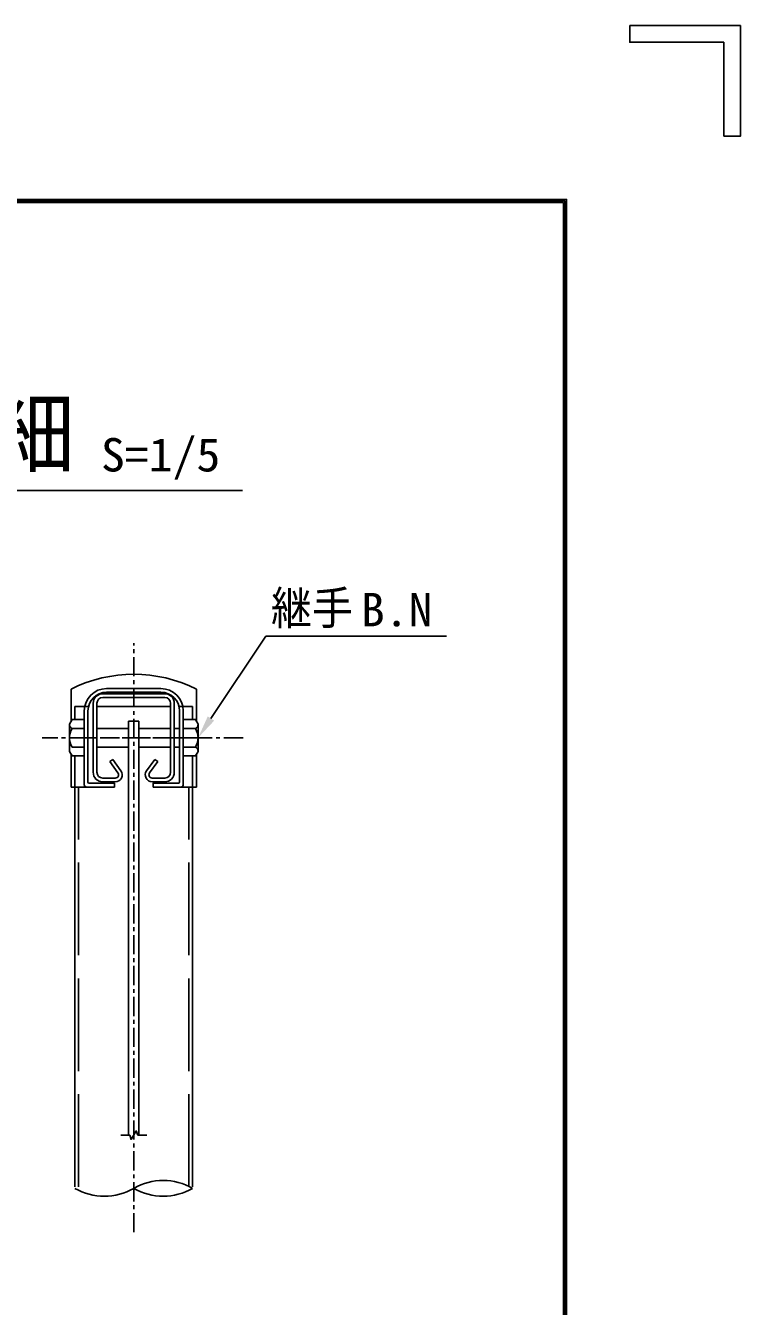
# Model space of a CAD drawing. Units: millimetres, scale not verified, with parts at other scales. Extents: x -4425 to 4425, y -3150 to 3150.
# Drawn here: x 3500 to 4425, y 1492 to 3150 of the extents above; entities that cross this region are included whole.
import ezdxf
from ezdxf.enums import TextEntityAlignment as Align

# ---------------------------------------------------------------- set-up
doc = ezdxf.new("R2010")
doc.units = ezdxf.units.MM
doc.header["$LTSCALE"] = 20
doc.linetypes.add('DASHED', pattern=[7.5, 6, -1.5])
doc.linetypes.add('USER1', pattern=[2, 1.25, -0.25, 0.25, -0.25])
for name, color, linetype, lineweight in [('0-0_KOUZOU', 7, 'Continuous', 25), ('0-2_SUNPOU', 1, 'Continuous', 25), ('0-4_BUHIN', 7, 'Continuous', 25), ('0-5_BOLT', 3, 'Continuous', 25), ('0-9_WAKU', 7, 'Continuous', 25)]:
    doc.layers.add(name, color=color, linetype=linetype, lineweight=lineweight)
doc.styles.add('ＭＳ ゴシック', font='')
doc.styles.get('ＭＳ ゴシック').set_extended_font_data('MS Gothic')

msp = doc.modelspace()

# ---------------------------------------------------------------- linework, layer by layer
at = {"layer": '0-0_KOUZOU', "color": 1, "linetype": 'USER1'}
msp.add_line((3639.72, 1587.47), (3639.72, 2350.46), dxfattribs=at)
at = {"layer": '0-0_KOUZOU', "color": 3, "linetype": 'DASHED'}
for p, q in [((3563.52, 2251.37), (3563.52, 2268.38)), ((3715.92, 2251.37), (3715.92, 2268.38)), ((3563.52, 2164.1), (3563.52, 2204.33)), ((3715.92, 2164.1), (3715.92, 2204.33)), ((3568.32, 1646.23), (3568.32, 2164.1)), ((3711.12, 1646.23), (3711.12, 2164.1))]:
    msp.add_line(p, q, dxfattribs=at)
at = {"layer": '0-0_KOUZOU'}
for p, q in [((3563.52, 1646.23), (3563.52, 2164.1)), ((3715.92, 1646.23), (3715.92, 2164.1))]:
    msp.add_line(p, q, dxfattribs=at)
at = {"layer": '0-0_KOUZOU', "color": 3}
for p, q in [((3623.18, 1713.09), (3634.79, 1713.09)), ((3644.97, 1713.09), (3656.48, 1713.09))]:
    msp.add_line(p, q, dxfattribs=at)
msp.add_lwpolyline([(3644.97, 1713.09), (3643.04, 1718.79), (3636.17, 1707.69), (3634.79, 1713.09)], dxfattribs=at)
at = {"layer": '0-0_KOUZOU'}
for centre, start, end in [((3601.62, 1710.39), 240, 300), ((3677.82, 1578.41), 60, 120), ((3677.82, 1710.39), 240, 300)]:
    msp.add_arc(centre, 76.2, start, end, dxfattribs=at)
at = {"layer": '0-2_SUNPOU'}
for p, q in [((2626.05, 2547.88), (3780.49, 2547.88)), ((3739.65, 2252.79), (3810.83, 2359.28)), ((3810.83, 2359.28), (4044.61, 2359.28))]:
    msp.add_line(p, q, dxfattribs=at)
msp.add_solid([(3743.8, 2250.02), (3722.97, 2227.85), (3735.49, 2255.57)], dxfattribs=at)
at = {"layer": '0-4_BUHIN'}
for p, q in [((3558.72, 2290.86), (3558.72, 2249.39)), ((3674.97, 2291.6), (3604.47, 2291.6)), ((3720.72, 2290.86), (3720.72, 2249.39)), ((3674.97, 2286.8), (3604.47, 2286.8)), ((3575.67, 2262.8), (3575.67, 2167.1)), ((3580.47, 2262.8), (3580.47, 2170.4)), ((3698.97, 2262.8), (3698.97, 2170.4)), ((3703.77, 2262.8), (3703.77, 2167.1)), ((3558.72, 2206.32), (3558.72, 2164.1)), ((3720.72, 2206.32), (3720.72, 2164.1)), ((3614.67, 2164.1), (3558.72, 2164.1)), ((3581.97, 2168.9), (3614.67, 2168.9)), ((3614.67, 2168.9), (3614.67, 2164.1)), ((3697.47, 2168.9), (3664.77, 2168.9)), ((3664.77, 2168.9), (3664.77, 2164.1)), ((3664.77, 2164.1), (3720.72, 2164.1))]:
    msp.add_line(p, q, dxfattribs=at)
at = {"layer": '0-4_BUHIN', "color": 3}
for p, q in [((3587.22, 2272.55), (3587.22, 2183.15)), ((3592.02, 2272.55), (3592.02, 2183.15)), ((3679.92, 2284.85), (3599.52, 2284.85)), ((3679.92, 2280.05), (3599.52, 2280.05)), ((3687.42, 2272.55), (3687.42, 2183.15)), ((3692.22, 2272.55), (3692.22, 2183.15)), ((3687.42, 2268.38), (3592.02, 2268.38)), ((3632.97, 1713.09), (3632.97, 2249.42)), ((3646.47, 2249.42), (3632.97, 2249.42)), ((3646.47, 1713.09), (3646.47, 2249.42)), ((3608.6, 2197.15), (3612.5, 2199.95)), ((3608.6, 2197.15), (3619.26, 2182.3)), ((3612.5, 2199.95), (3623.16, 2185.1)), ((3666.95, 2199.95), (3656.29, 2185.1)), ((3670.85, 2197.15), (3660.18, 2182.3)), ((3670.85, 2197.15), (3666.95, 2199.95)), ((3615.85, 2175.65), (3599.52, 2175.65)), ((3679.92, 2175.65), (3663.59, 2175.65)), ((3615.85, 2170.85), (3599.52, 2170.85)), ((3663.59, 2170.85), (3679.92, 2170.85))]:
    msp.add_line(p, q, dxfattribs=at)
at = {"layer": '0-4_BUHIN', "color": 3, "linetype": 'DASHED'}
for p, q in [((3580.47, 2268.38), (3563.52, 2268.38)), ((3715.92, 2268.38), (3698.97, 2268.38))]:
    msp.add_line(p, q, dxfattribs=at)
at = {"layer": '0-4_BUHIN', "color": 1, "linetype": 'USER1'}
for p, q in [((3781.32, 2227.85), (3521.24, 2227.85)), ((3566.22, 2227.85), (3589.85, 2227.85)), ((3566.22, 2227.85), (3589.85, 2227.85)), ((3713.22, 2227.85), (3689.59, 2227.85))]:
    msp.add_line(p, q, dxfattribs=at)
at = {"layer": '0-4_BUHIN'}
for centre, radius, start, end in [((3639.72, 2130.11), 180, 63.25632, 116.74368), ((3604.47, 2262.8), 28.8, 90, 180), ((3674.97, 2262.8), 28.8, 0, 90), ((3604.47, 2262.8), 24, 90, 180), ((3674.97, 2262.8), 24, 0, 90), ((3578.67, 2167.1), 3, 180, 270), ((3581.97, 2170.4), 1.5, 180, 270), ((3697.47, 2170.4), 1.5, 270, 0), ((3700.77, 2167.1), 3, 270, 0)]:
    msp.add_arc(centre, radius, start, end, dxfattribs=at)
at = {"layer": '0-4_BUHIN', "color": 3}
for centre, radius, start, end in [((3599.52, 2272.55), 12.3, 90, 180), ((3599.52, 2272.55), 7.5, 90, 180), ((3679.92, 2272.55), 12.3, 0, 90), ((3679.92, 2272.55), 7.5, 0, 90), ((3599.52, 2183.15), 12.3, 180, 270), ((3599.52, 2183.15), 7.5, 180, 270), ((3615.85, 2179.85), 9, 270, 35.69193), ((3615.85, 2179.85), 4.2, 270, 35.69193), ((3663.59, 2179.85), 9, 144.30807, 270), ((3663.59, 2179.85), 4.2, 144.30807, 270), ((3679.92, 2183.15), 12.3, 270, 0), ((3679.92, 2183.15), 7.5, 270, 0)]:
    msp.add_arc(centre, radius, start, end, dxfattribs=at)
at = {"layer": '0-5_BOLT'}
for p, q in [((3556.47, 2245.49), (3556.47, 2210.21)), ((3559.87, 2239.85), (3575.67, 2239.85)), ((3632.97, 2239.85), (3592.02, 2239.85)), ((3687.42, 2239.85), (3646.47, 2239.85)), ((3698.97, 2239.85), (3692.22, 2239.85)), ((3698.97, 2253.05), (3698.97, 2202.65)), ((3703.77, 2253.05), (3703.77, 2202.65)), ((3719.58, 2251.37), (3703.77, 2251.37)), ((3719.58, 2239.85), (3703.77, 2239.85)), ((3722.97, 2245.49), (3719.58, 2251.37)), ((3722.97, 2245.49), (3722.97, 2210.21)), ((3556.47, 2210.21), (3559.87, 2204.33)), ((3559.87, 2215.85), (3575.67, 2215.85)), ((3632.97, 2215.85), (3592.02, 2215.85)), ((3687.42, 2215.85), (3646.47, 2215.85)), ((3698.97, 2215.85), (3692.22, 2215.85)), ((3719.58, 2215.85), (3703.77, 2215.85)), ((3722.97, 2210.21), (3719.58, 2204.33)), ((3559.87, 2204.33), (3575.67, 2204.33)), ((3719.58, 2204.33), (3703.77, 2204.33))]:
    msp.add_line(p, q, dxfattribs=at)
at = {"layer": '0-5_BOLT', "color": 1, "linetype": 'USER1'}
msp.add_line((3729.6, 2227.85), (3623.56, 2227.85), dxfattribs=at)
at = {"layer": '0-5_BOLT'}
msp.add_lwpolyline([(3556.47, 2245.49), (3559.87, 2251.37), (3575.67, 2251.37)], dxfattribs=at)
for centre, radius, start, end in [((3562.35, 2245.19), 5.88, 177.032, 245.05701), ((3579.38, 2227.85), 22.91, 148.40741, 211.59259), ((3717.1, 2245.19), 5.88, 294.94299, 2.968), ((3700.07, 2227.85), 22.91, 328.40741, 31.59259), ((3562.35, 2210.52), 5.88, 177.032, 182.968), ((3717.1, 2210.52), 5.88, 357.032, 65.05701)]:
    msp.add_arc(centre, radius, start, end, dxfattribs=at)
at = {"layer": '0-9_WAKU'}
for p, q in [((4281.59, 3150.1), (4424.84, 3150.1)), ((4403.35, 3006.85), (4403.35, 3128.61)), ((-4048.16, 2923.1), (4197.84, 2923.1))]:
    msp.add_line(p, q, dxfattribs=at)
for points in [[(4403.35, 3128.61), (4281.59, 3128.61), (4281.59, 3150.1)], [(4424.84, 3150.1), (4424.84, 3006.85), (4403.35, 3006.85)], [(4197.84, 2923.1), (4197.84, -2922.9), (-4048.16, -2922.9)], [(4195.84, 2921.1), (4195.84, -2920.9), (-4046.16, -2920.9)], [(-4046.16, -2920.9), (-4046.16, 2921.1), (4195.84, 2921.1)]]:
    msp.add_lwpolyline(points, dxfattribs=at)
msp.add_lwpolyline([(-4050.16, 2925.1), (4199.84, 2925.1), (4199.84, -2924.9), (-4050.16, -2924.9)], close=True, dxfattribs=at)

# ---------------------------------------------------------------- texts
at = {"layer": '0-0_KOUZOU', "style": 'ＭＳ ゴシック', "width": 0.9}
msp.add_text('主柱上部取付詳細', height=86.66, dxfattribs=at).set_placement((2712.07, 2553.88), align=Align.BOTTOM_LEFT)
at = {"layer": '0-2_SUNPOU', "color": 3, "style": 'ＭＳ ゴシック'}
for s, width, p in [('S=1/5', 1.05, (3597.28, 2559.74)), ('継手', 0.9, (3817.32, 2361.46)), ('B.N', 1.05, (3933.61, 2359.25))]:
    msp.add_text(s, height=43.26, dxfattribs=dict(at, width=width)).set_placement(p, align=Align.BOTTOM_LEFT)

doc.saveas('drawing.dxf')
